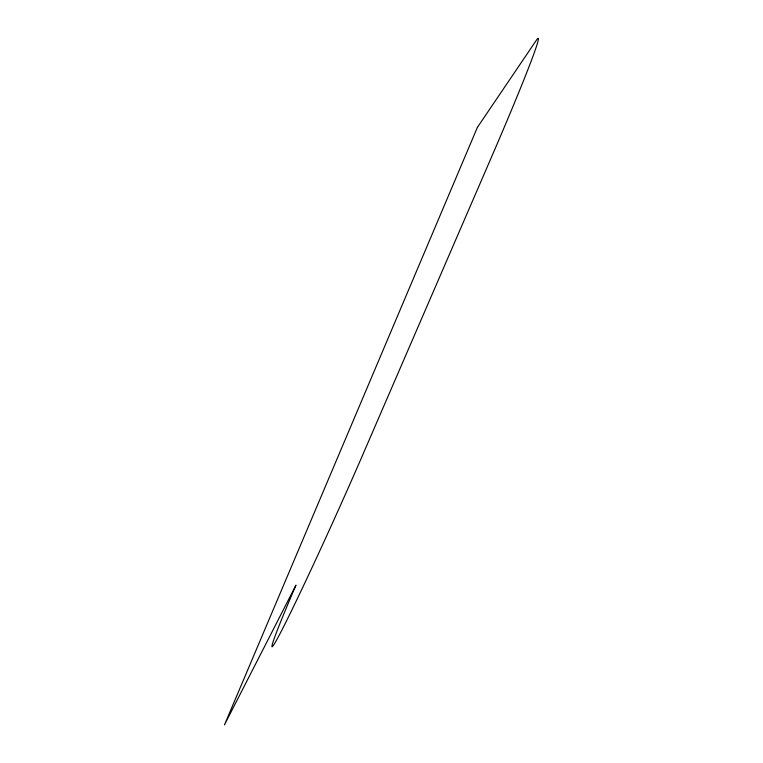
<?xml version="1.0" encoding="UTF-8"?>
<svg xmlns="http://www.w3.org/2000/svg" width="763" height="763" viewBox="0 0 763 763"><rect width="100%" height="100%" fill="white"/><g stroke="black" fill="none" stroke-linecap="round" stroke-linejoin="round"><path stroke-width="1.14" d="M477.4 127.354L224.465 724.85L295.968 585.145A144.97 4.235 -65.7 0 0 282.405 629.074A144.97 4.235 -65.7 0 0 363.15 453.88L491.935 156.072A165.046 5.312 -66.2 0 0 536.503 40.067L477.4 127.354"/></g></svg>
